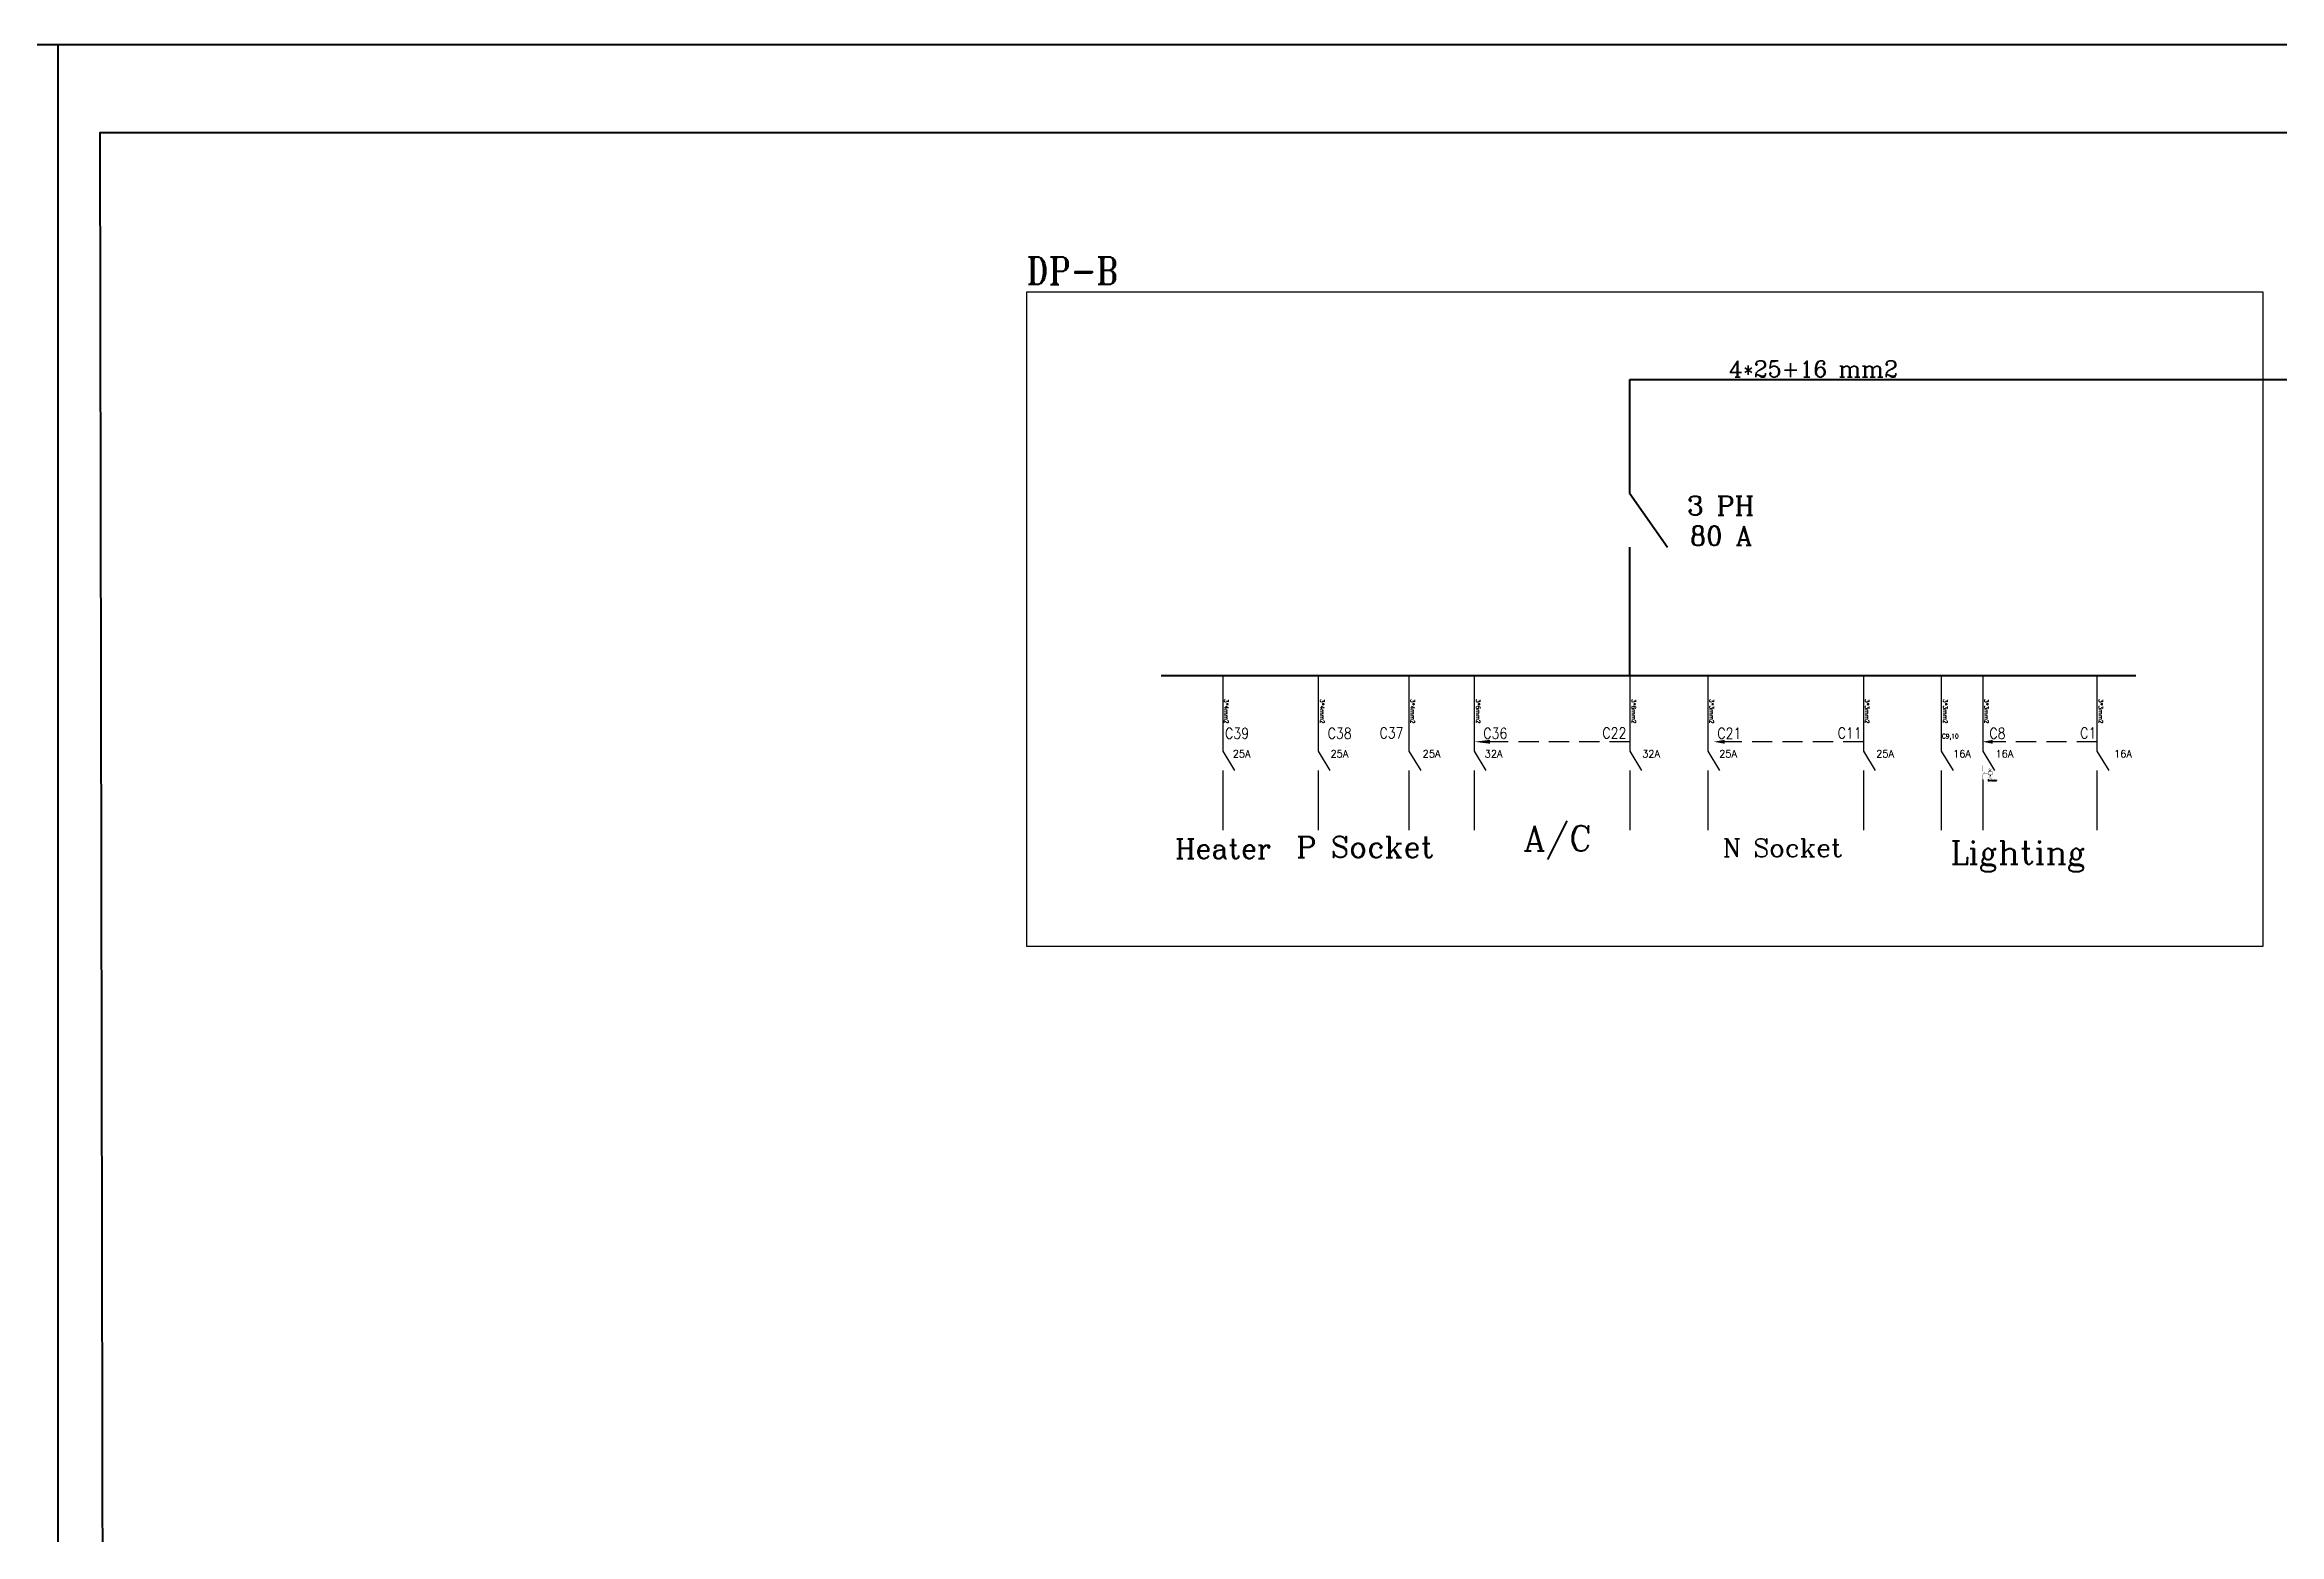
# Model space of a CAD drawing. Header units: inches. Extents: x 3955 to 4125, y 4886 to 4983.
# Drawn here: x 4011.2 to 4038.78, y 4964.76 to 4983.15 of the extents above; entities that cross this region are included whole.
import ezdxf
from ezdxf.enums import TextEntityAlignment as Align

# ---------------------------------------------------------------- set-up
doc = ezdxf.new("R2010")
doc.units = ezdxf.units.IN
doc.header["$MEASUREMENT"] = 0
doc.linetypes.add('HIDDEN', pattern=[0.375, 0.25, -0.125])
doc.layers.get('0').update_dxf_attribs({"lineweight": 35})
doc.layers.add('E-TEXT', color=2, linetype='Continuous')
doc.layers.add('SLD', color=1, linetype='Continuous', lineweight=30)
doc.styles.add('09028-XMCC001$0$ARIAL', font='arial.ttf', dxfattribs={"height": 0.45})
doc.styles.add('moha', font='romant.shx')
doc.styles.add('ROMANC', font='ROMANC.shx', dxfattribs={"height": 0.1})

# ---------------------------------------------------------------- blocks, each defined once
blk = doc.blocks.new('C1')
at = {"layer": 'SLD', "color": 9, "true_color": 0xd19cc7}
for p, q in [((0.95, -0.79), (0.95, -0.61)), ((0.95, -1.21), (0.95, -1.39))]:
    blk.add_line(p, q, dxfattribs=at)
at = {"layer": 'SLD', "color": 9, "true_color": 0xd19cc7, "const_width": 0.0438}
for points in [[(0, 0), (0, -0.77)], [(0, -1.18), (0.3, -0.82)], [(0, -1.18), (0, -1.81)], [(0.15, -1), (0.68, -1)]]:
    blk.add_lwpolyline(points, dxfattribs=at)
blk.add_lwpolyline([(1.21, -1.21), (1.21, -0.79), (0.68, -0.79), (0.68, -1.21)], close=True, dxfattribs=at)
at = {"layer": 'SLD', "color": 9, "true_color": 0xd19cc7, "style": '09028-XMCC001$0$ARIAL'}
for s, p in [('A1', (0.95, -0.46)), ('A2', (0.95, -1.54))]:
    blk.add_text(s, height=0.228, dxfattribs=at).set_placement(p, align=Align.MIDDLE)

msp = doc.modelspace()

# ---------------------------------------------------------------- linework, layer by layer
at = {"color": 9, "lineweight": 50, "true_color": 0xd19cc7}
msp.add_lwpolyline([(4067.51, 4983.147), (3955.211, 4983.147), (3955.211, 4886.441), (4067.51, 4886.441)], close=True, dxfattribs=at)
at = {"color": 215, "lineweight": 50, "true_color": 0xa953a0}
msp.add_lwpolyline([(4011.361, 4983.147), (4011.361, 4886.441)], dxfattribs=at)
at = {"color": 1, "lineweight": 50}
msp.add_lwpolyline([(4066.552, 4982.06), (4011.878, 4982.06), (4011.942, 4947.627), (4066.617, 4947.627)], close=True, dxfattribs=at)
at = {"layer": 'SLD'}
msp.add_lwpolyline([(4038.581, 4980.095), (4023.316, 4980.095), (4023.316, 4972.022), (4038.581, 4972.022)], close=True, dxfattribs=at)
at = {"layer": 'SLD', "color": 165, "linetype": 'Continuous', "lineweight": 40, "true_color": 0x5e67af}
for points in [[(4030.764, 4977.609), (4030.764, 4979.015)], [(4030.764, 4979.015), (4039.397, 4979.015)], [(4030.764, 4977.609), (4031.229, 4976.945)], [(4030.764, 4975.356), (4030.764, 4976.945)]]:
    msp.add_lwpolyline(points, dxfattribs=at)
at = {"layer": 'SLD', "color": 5, "linetype": 'Continuous', "lineweight": 120}
msp.add_lwpolyline([(4037.011, 4975.356), (4024.978, 4975.356)], dxfattribs=at)
at = {"layer": 'SLD', "color": 9, "linetype": 'Continuous', "lineweight": 30, "true_color": 0xd19cc7}
for points in [[(4025.74, 4975.356), (4025.74, 4974.429)], [(4026.916, 4975.356), (4026.916, 4974.429)], [(4028.038, 4975.356), (4028.038, 4974.429)], [(4028.842, 4975.356), (4028.842, 4974.429)], [(4030.764, 4975.356), (4030.764, 4974.429)], [(4031.725, 4975.356), (4031.725, 4974.429)], [(4033.647, 4975.356), (4033.647, 4974.429)], [(4034.608, 4975.356), (4034.608, 4974.429)], [(4035.12, 4975.356), (4035.12, 4974.429)], [(4036.53, 4975.356), (4036.53, 4974.429)], [(4025.74, 4974.429), (4025.885, 4974.189)], [(4026.916, 4974.429), (4027.061, 4974.189)], [(4028.038, 4974.429), (4028.183, 4974.189)], [(4028.842, 4974.429), (4028.988, 4974.189)], [(4030.764, 4974.429), (4030.91, 4974.189)], [(4031.725, 4974.429), (4031.871, 4974.189)], [(4033.647, 4974.429), (4033.793, 4974.189)], [(4034.608, 4974.429), (4034.754, 4974.189)], [(4035.12, 4974.429), (4035.265, 4974.189)], [(4036.53, 4974.429), (4036.675, 4974.189)], [(4025.74, 4974.189), (4025.74, 4973.452)], [(4026.916, 4974.189), (4026.916, 4973.452)], [(4028.038, 4974.189), (4028.038, 4973.452)], [(4028.842, 4974.189), (4028.842, 4973.452)], [(4030.764, 4974.189), (4030.764, 4973.452)], [(4031.725, 4974.189), (4031.725, 4973.452)], [(4033.647, 4974.189), (4033.647, 4973.452)], [(4034.608, 4974.189), (4034.608, 4973.452)], [(4036.53, 4974.189), (4036.53, 4973.452)], [(4035.12, 4974.078), (4035.12, 4973.452)]]:
    msp.add_lwpolyline(points, dxfattribs=at)
at = {"layer": 'SLD', "color": 9, "linetype": 'HIDDEN', "true_color": 0xd19cc7}
for points in [[(4029.039, 4974.544, 0.048, 0, 0), (4028.842, 4974.544, 0, 0, 0)], [(4031.933, 4974.544, 0.048, 0, 0), (4031.799, 4974.544, 0, 0, 0)], [(4035.241, 4974.544, 0.048, 0, 0), (4035.12, 4974.544, 0, 0, 0)]]:
    msp.add_lwpolyline(points, format="xyseb", dxfattribs=at)
for points in [[(4030.764, 4974.544), (4029.039, 4974.544)], [(4033.647, 4974.544), (4031.933, 4974.544)], [(4036.53, 4974.544), (4035.241, 4974.544)]]:
    msp.add_lwpolyline(points, dxfattribs=at)

# ---------------------------------------------------------------- block references
at = {"layer": 'SLD', "xscale": 0.09600000000000003, "yscale": 0.09600000000000003, "zscale": 0.09600000000000003}
msp.add_blockref('C1', (4035.12, 4974.252), dxfattribs=at)

# ---------------------------------------------------------------- texts
at = {"layer": 'E-TEXT', "color": 2, "style": 'moha', "width": 0.85}
for s, height, p in [('DP-B', 0.3422, (4023.316, 4980.187)), ('C39', 0.1334, (4025.768, 4974.582)), ('C38', 0.1334, (4027.034, 4974.582)), ('C37', 0.1334, (4027.674, 4974.586)), ('C36', 0.1334, (4028.955, 4974.582)), ('C22', 0.1334, (4030.425, 4974.586)), ('C21', 0.1334, (4031.844, 4974.582)), ('C11', 0.1334, (4033.329, 4974.586)), ('C8', 0.1334, (4035.202, 4974.582)), ('C1', 0.1334, (4036.322, 4974.586)), ('C9,10', 0.0586, (4034.617, 4974.584)), ('Contactor', 0.0193, (4035.184, 4974.058))]:
    msp.add_text(s, height=height, dxfattribs=at).set_placement(p)
at = {"layer": 'E-TEXT', "linetype": 'Continuous', "lineweight": 30, "attachment_point": 1, "style": 'ROMANC'}
for s, width, heights, insert, char_height in [('4*25+16 mm2', 35.7468, [8.963], (4031.987, 4979.245), 0.1995), ('3 PH', 18.03258, [4.139], (4031.471, 4977.577), 0.2353), ('80 A', 12.1322, [7.259], (4031.505, 4977.204), 0.2353), ('25A', 3.47247, [1.199], (4025.863, 4974.44), 0.0883), ('25A', 0.58531, [0], (4027.07, 4974.44), 0.0883), ('25A', 0.58531, [0], (4028.207, 4974.44), 0.0883), ('32A', 2.95381, [0.825], (4028.973, 4974.44), 0.0883), ('32A', 0.58531, [0], (4030.917, 4974.44), 0.0883), ('25A', 0.58531, [0], (4031.868, 4974.44), 0.0883), ('25A', 3.3035, [1.283], (4033.806, 4974.44), 0.0883), ('16A', 0.58531, [0], (4034.754, 4974.44), 0.0883), ('16A', 3.3035, [1.283], (4035.279, 4974.44), 0.0883), ('16A', 0.58531, [0], (4036.742, 4974.44), 0.0883), ('Heater', 3.98395, [0], (4025.152, 4973.348), 0.2426), ('P Socket', 23.6118, [12.658], (4026.649, 4973.375), 0.2611), ('A/C', 3.98395, [0], (4029.452, 4973.508), 0.3116), ('N Socket', 17.26594, [9.444], (4031.913, 4973.348), 0.2255), ('Lighting', 3.98395, [0], (4034.722, 4973.32), 0.2852)]:
    msp.add_mtext_dynamic_manual_height_columns(s, width=width, gutter_width=0.5, heights=heights, dxfattribs=dict(at, insert=insert, char_height=char_height))
at = {"layer": 'E-TEXT', "linetype": 'Continuous', "lineweight": 30, "char_height": 0.0518, "attachment_point": 1, "rotation": 270, "style": 'ROMANC'}
for s, insert in [('3*4mm2', (4025.81, 4975.071)), ('3*4mm2', (4026.994, 4975.071)), ('3*4mm2', (4028.109, 4975.071)), ('3*6mm2', (4028.918, 4975.071)), ('3*6mm2', (4030.839, 4975.071)), ('3*3mm2', (4031.801, 4975.071)), ('3*3mm2', (4033.72, 4975.071)), ('3*3mm2', (4034.684, 4975.071)), ('3*3mm2', (4035.193, 4975.071)), ('3*3mm2', (4036.604, 4975.071))]:
    msp.add_mtext_dynamic_manual_height_columns(s, width=0.69592, gutter_width=0.5, heights=[0], dxfattribs=dict(at, insert=insert))

doc.saveas('drawing.dxf')
